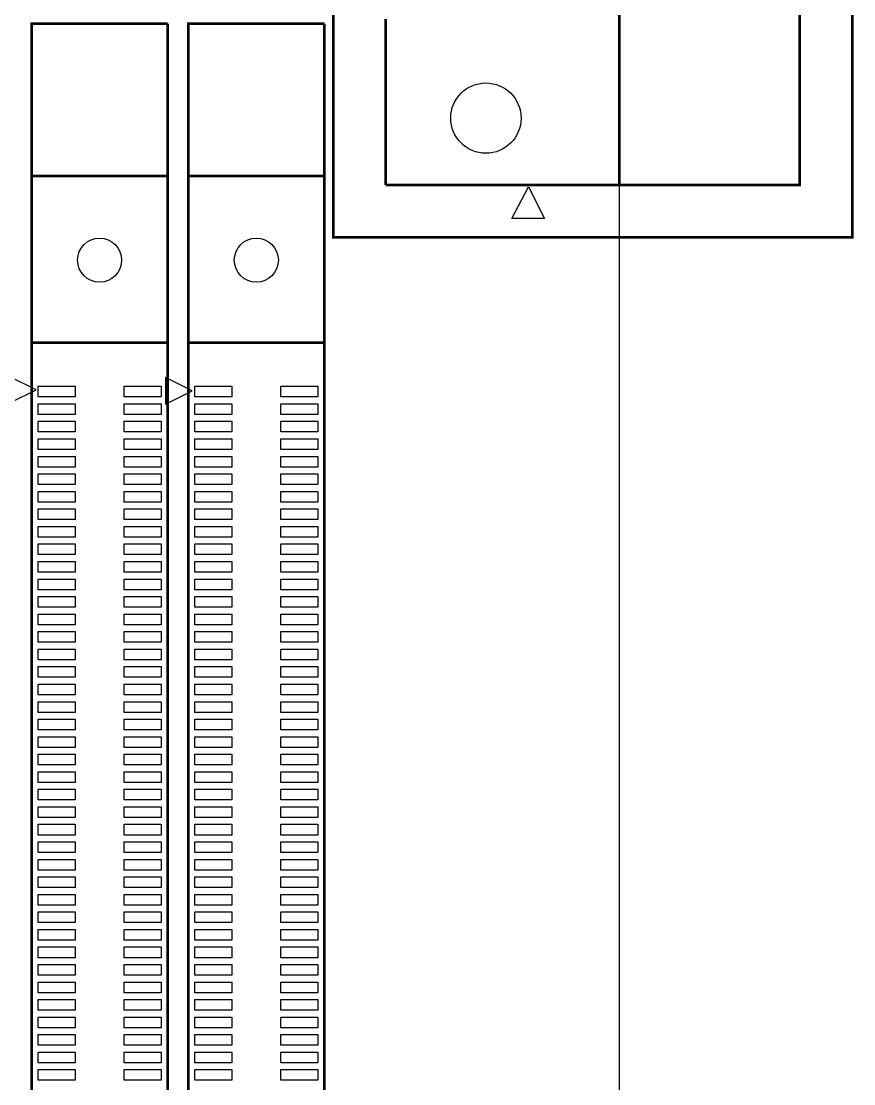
# Model space of a CAD drawing. Extents: x 0 to 344, y -1 to 330.
# Drawn here: x 296.1 to 343.6, y 108.5 to 169.1 of the extents above; entities that cross this region are included whole.
import ezdxf

# ---------------------------------------------------------------- set-up
doc = ezdxf.new("R2010")
doc.units = 0
for name, color, linetype in [('BOARD_GEOMETRY_OUTLINE', 2, 'CONTINUOUS'), ('PACKAGE_GEOMETRY_SILKSCREEN_TOP', 3, 'CONTINUOUS'), ('PIN_TOP', 4, 'CONTINUOUS')]:
    doc.layers.add(name, color=color, linetype=linetype)

msp = doc.modelspace()

# ---------------------------------------------------------------- linework, layer by layer
at = {"layer": 'BOARD_GEOMETRY_OUTLINE'}
msp.add_lwpolyline([(0, 328.200004), (0, 1.999996, 0.414214), (1.999996, 0), (328.200004, 0, 0.414214), (330.2, 1.999996), (330.2, 328.200004, 0.414214), (328.200004, 330.2), (1.999996, 330.2, 0.414214)], format="xyb", close=True, dxfattribs=at)
at = {"layer": 'PACKAGE_GEOMETRY_SILKSCREEN_TOP', "const_width": 0.1524}
msp.add_lwpolyline([(313.868054, 156.758132), (313.868054, 211.01812), (343.48801, 211.01812), (343.48801, 156.758132)], close=True, dxfattribs=at)
for points in [[(340.488016, 208.018126), (340.488016, 159.758126), (316.868048, 159.758126)], [(330.197968, 159.758126), (330.197968, 208.018126)], [(316.868048, 159.758126), (316.868048, 169.232326)], [(304.415444, 168.959784), (296.665396, 168.959784), (296.665396, 3.95986), (304.415444, 3.95986), (304.415444, 6.471158)], [(304.415444, 10.795762), (304.415444, 168.959784)], [(313.355482, 168.959784), (305.605434, 168.959784), (305.605434, 3.95986), (313.355482, 3.95986), (313.355482, 6.08965)], [(313.355482, 11.47953), (313.355482, 168.959784)], [(296.665396, 160.259776), (304.415444, 160.259776)], [(304.040286, 160.259776), (297.0403, 160.259776)], [(305.605434, 160.259776), (313.355482, 160.259776)], [(312.980324, 160.259776), (305.980338, 160.259776)], [(304.415444, 150.759922), (296.665396, 150.759922)], [(313.355482, 150.759922), (305.605434, 150.759922)]]:
    msp.add_lwpolyline(points, dxfattribs=at)
at = {"layer": 'PACKAGE_GEOMETRY_SILKSCREEN_TOP'}
for points in [[(325.016368, 159.643826), (325.930768, 157.840426), (324.051168, 157.840426)], [(296.91203, 148.05533), (295.38803, 148.81733), (295.38803, 147.29333)], [(305.820318, 148.007578), (304.296318, 148.769578), (304.296318, 147.245578)]]:
    msp.add_lwpolyline(points, close=True, dxfattribs=at)
at = {"layer": 'PIN_TOP'}
for points in [[(297.036236, 148.264626), (299.144436, 148.264626), (299.144436, 147.655026), (297.036236, 147.655026)], [(301.93615, 148.264626), (304.04435, 148.264626), (304.04435, 147.655026), (301.93615, 147.655026)], [(305.976274, 148.264626), (308.084474, 148.264626), (308.084474, 147.655026), (305.976274, 147.655026)], [(310.876188, 148.264626), (312.984388, 148.264626), (312.984388, 147.655026), (310.876188, 147.655026)], [(297.036236, 147.264628), (299.144436, 147.264628), (299.144436, 146.655028), (297.036236, 146.655028)], [(301.93615, 147.264628), (304.04435, 147.264628), (304.04435, 146.655028), (301.93615, 146.655028)], [(305.976274, 147.264628), (308.084474, 147.264628), (308.084474, 146.655028), (305.976274, 146.655028)], [(310.876188, 147.264628), (312.984388, 147.264628), (312.984388, 146.655028), (310.876188, 146.655028)], [(297.036236, 146.26463), (299.144436, 146.26463), (299.144436, 145.65503), (297.036236, 145.65503)], [(301.93615, 146.26463), (304.04435, 146.26463), (304.04435, 145.65503), (301.93615, 145.65503)], [(305.976274, 146.26463), (308.084474, 146.26463), (308.084474, 145.65503), (305.976274, 145.65503)], [(310.876188, 146.26463), (312.984388, 146.26463), (312.984388, 145.65503), (310.876188, 145.65503)], [(297.036236, 145.264632), (299.144436, 145.264632), (299.144436, 144.655032), (297.036236, 144.655032)], [(301.93615, 145.264632), (304.04435, 145.264632), (304.04435, 144.655032), (301.93615, 144.655032)], [(305.976274, 145.264632), (308.084474, 145.264632), (308.084474, 144.655032), (305.976274, 144.655032)], [(310.876188, 145.264632), (312.984388, 145.264632), (312.984388, 144.655032), (310.876188, 144.655032)], [(297.036236, 144.264634), (299.144436, 144.264634), (299.144436, 143.655034), (297.036236, 143.655034)], [(301.93615, 144.264634), (304.04435, 144.264634), (304.04435, 143.655034), (301.93615, 143.655034)], [(305.976274, 144.264634), (308.084474, 144.264634), (308.084474, 143.655034), (305.976274, 143.655034)], [(310.876188, 144.264634), (312.984388, 144.264634), (312.984388, 143.655034), (310.876188, 143.655034)], [(297.036236, 143.264636), (299.144436, 143.264636), (299.144436, 142.655036), (297.036236, 142.655036)], [(301.93615, 143.264636), (304.04435, 143.264636), (304.04435, 142.655036), (301.93615, 142.655036)], [(305.976274, 143.264636), (308.084474, 143.264636), (308.084474, 142.655036), (305.976274, 142.655036)], [(310.876188, 143.264636), (312.984388, 143.264636), (312.984388, 142.655036), (310.876188, 142.655036)], [(297.036236, 142.264638), (299.144436, 142.264638), (299.144436, 141.655038), (297.036236, 141.655038)], [(301.93615, 142.264638), (304.04435, 142.264638), (304.04435, 141.655038), (301.93615, 141.655038)], [(305.976274, 142.264638), (308.084474, 142.264638), (308.084474, 141.655038), (305.976274, 141.655038)], [(310.876188, 142.264638), (312.984388, 142.264638), (312.984388, 141.655038), (310.876188, 141.655038)], [(297.036236, 141.26464), (299.144436, 141.26464), (299.144436, 140.65504), (297.036236, 140.65504)], [(301.93615, 141.26464), (304.04435, 141.26464), (304.04435, 140.65504), (301.93615, 140.65504)], [(305.976274, 141.26464), (308.084474, 141.26464), (308.084474, 140.65504), (305.976274, 140.65504)], [(310.876188, 141.26464), (312.984388, 141.26464), (312.984388, 140.65504), (310.876188, 140.65504)], [(297.036236, 140.264642), (299.144436, 140.264642), (299.144436, 139.655042), (297.036236, 139.655042)], [(301.93615, 140.264642), (304.04435, 140.264642), (304.04435, 139.655042), (301.93615, 139.655042)], [(305.976274, 140.264642), (308.084474, 140.264642), (308.084474, 139.655042), (305.976274, 139.655042)], [(310.876188, 140.264642), (312.984388, 140.264642), (312.984388, 139.655042), (310.876188, 139.655042)], [(297.036236, 139.264644), (299.144436, 139.264644), (299.144436, 138.655044), (297.036236, 138.655044)], [(301.93615, 139.264644), (304.04435, 139.264644), (304.04435, 138.655044), (301.93615, 138.655044)], [(305.976274, 139.264644), (308.084474, 139.264644), (308.084474, 138.655044), (305.976274, 138.655044)], [(310.876188, 139.264644), (312.984388, 139.264644), (312.984388, 138.655044), (310.876188, 138.655044)], [(297.036236, 138.264646), (299.144436, 138.264646), (299.144436, 137.655046), (297.036236, 137.655046)], [(301.93615, 138.264646), (304.04435, 138.264646), (304.04435, 137.655046), (301.93615, 137.655046)], [(305.976274, 138.264646), (308.084474, 138.264646), (308.084474, 137.655046), (305.976274, 137.655046)], [(310.876188, 138.264646), (312.984388, 138.264646), (312.984388, 137.655046), (310.876188, 137.655046)], [(297.036236, 137.264648), (299.144436, 137.264648), (299.144436, 136.655048), (297.036236, 136.655048)], [(301.93615, 137.264648), (304.04435, 137.264648), (304.04435, 136.655048), (301.93615, 136.655048)], [(305.976274, 137.264648), (308.084474, 137.264648), (308.084474, 136.655048), (305.976274, 136.655048)], [(310.876188, 137.264648), (312.984388, 137.264648), (312.984388, 136.655048), (310.876188, 136.655048)], [(297.036236, 136.26465), (299.144436, 136.26465), (299.144436, 135.65505), (297.036236, 135.65505)], [(301.93615, 136.26465), (304.04435, 136.26465), (304.04435, 135.65505), (301.93615, 135.65505)], [(305.976274, 136.26465), (308.084474, 136.26465), (308.084474, 135.65505), (305.976274, 135.65505)], [(310.876188, 136.26465), (312.984388, 136.26465), (312.984388, 135.65505), (310.876188, 135.65505)], [(297.036236, 135.264652), (299.144436, 135.264652), (299.144436, 134.655052), (297.036236, 134.655052)], [(301.93615, 135.264652), (304.04435, 135.264652), (304.04435, 134.655052), (301.93615, 134.655052)], [(305.976274, 135.264652), (308.084474, 135.264652), (308.084474, 134.655052), (305.976274, 134.655052)], [(310.876188, 135.264652), (312.984388, 135.264652), (312.984388, 134.655052), (310.876188, 134.655052)], [(297.036236, 134.264654), (299.144436, 134.264654), (299.144436, 133.655054), (297.036236, 133.655054)], [(301.93615, 134.264654), (304.04435, 134.264654), (304.04435, 133.655054), (301.93615, 133.655054)], [(305.976274, 134.264654), (308.084474, 134.264654), (308.084474, 133.655054), (305.976274, 133.655054)], [(310.876188, 134.264654), (312.984388, 134.264654), (312.984388, 133.655054), (310.876188, 133.655054)], [(297.036236, 133.264656), (299.144436, 133.264656), (299.144436, 132.655056), (297.036236, 132.655056)], [(301.93615, 133.264656), (304.04435, 133.264656), (304.04435, 132.655056), (301.93615, 132.655056)], [(305.976274, 133.264656), (308.084474, 133.264656), (308.084474, 132.655056), (305.976274, 132.655056)], [(310.876188, 133.264656), (312.984388, 133.264656), (312.984388, 132.655056), (310.876188, 132.655056)], [(297.036236, 132.264658), (299.144436, 132.264658), (299.144436, 131.655058), (297.036236, 131.655058)], [(301.93615, 132.264658), (304.04435, 132.264658), (304.04435, 131.655058), (301.93615, 131.655058)], [(305.976274, 132.264658), (308.084474, 132.264658), (308.084474, 131.655058), (305.976274, 131.655058)], [(310.876188, 132.264658), (312.984388, 132.264658), (312.984388, 131.655058), (310.876188, 131.655058)], [(297.036236, 131.26466), (299.144436, 131.26466), (299.144436, 130.65506), (297.036236, 130.65506)], [(301.93615, 131.26466), (304.04435, 131.26466), (304.04435, 130.65506), (301.93615, 130.65506)], [(305.976274, 131.26466), (308.084474, 131.26466), (308.084474, 130.65506), (305.976274, 130.65506)], [(310.876188, 131.26466), (312.984388, 131.26466), (312.984388, 130.65506), (310.876188, 130.65506)], [(297.036236, 130.264662), (299.144436, 130.264662), (299.144436, 129.655062), (297.036236, 129.655062)], [(301.93615, 130.264662), (304.04435, 130.264662), (304.04435, 129.655062), (301.93615, 129.655062)], [(305.976274, 130.264662), (308.084474, 130.264662), (308.084474, 129.655062), (305.976274, 129.655062)], [(310.876188, 130.264662), (312.984388, 130.264662), (312.984388, 129.655062), (310.876188, 129.655062)], [(297.036236, 129.264664), (299.144436, 129.264664), (299.144436, 128.655064), (297.036236, 128.655064)], [(301.93615, 129.264664), (304.04435, 129.264664), (304.04435, 128.655064), (301.93615, 128.655064)], [(305.976274, 129.264664), (308.084474, 129.264664), (308.084474, 128.655064), (305.976274, 128.655064)], [(310.876188, 129.264664), (312.984388, 129.264664), (312.984388, 128.655064), (310.876188, 128.655064)], [(297.036236, 128.264666), (299.144436, 128.264666), (299.144436, 127.655066), (297.036236, 127.655066)], [(301.93615, 128.264666), (304.04435, 128.264666), (304.04435, 127.655066), (301.93615, 127.655066)], [(305.976274, 128.264666), (308.084474, 128.264666), (308.084474, 127.655066), (305.976274, 127.655066)], [(310.876188, 128.264666), (312.984388, 128.264666), (312.984388, 127.655066), (310.876188, 127.655066)], [(297.036236, 127.264668), (299.144436, 127.264668), (299.144436, 126.655068), (297.036236, 126.655068)], [(301.93615, 127.264668), (304.04435, 127.264668), (304.04435, 126.655068), (301.93615, 126.655068)], [(305.976274, 127.264668), (308.084474, 127.264668), (308.084474, 126.655068), (305.976274, 126.655068)], [(310.876188, 127.264668), (312.984388, 127.264668), (312.984388, 126.655068), (310.876188, 126.655068)], [(297.036236, 126.26467), (299.144436, 126.26467), (299.144436, 125.65507), (297.036236, 125.65507)], [(301.93615, 126.26467), (304.04435, 126.26467), (304.04435, 125.65507), (301.93615, 125.65507)], [(305.976274, 126.26467), (308.084474, 126.26467), (308.084474, 125.65507), (305.976274, 125.65507)], [(310.876188, 126.26467), (312.984388, 126.26467), (312.984388, 125.65507), (310.876188, 125.65507)], [(297.036236, 125.264672), (299.144436, 125.264672), (299.144436, 124.655072), (297.036236, 124.655072)], [(301.93615, 125.264672), (304.04435, 125.264672), (304.04435, 124.655072), (301.93615, 124.655072)], [(305.976274, 125.264672), (308.084474, 125.264672), (308.084474, 124.655072), (305.976274, 124.655072)], [(310.876188, 125.264672), (312.984388, 125.264672), (312.984388, 124.655072), (310.876188, 124.655072)], [(297.036236, 124.264674), (299.144436, 124.264674), (299.144436, 123.655074), (297.036236, 123.655074)], [(301.93615, 124.264674), (304.04435, 124.264674), (304.04435, 123.655074), (301.93615, 123.655074)], [(305.976274, 124.264674), (308.084474, 124.264674), (308.084474, 123.655074), (305.976274, 123.655074)], [(310.876188, 124.264674), (312.984388, 124.264674), (312.984388, 123.655074), (310.876188, 123.655074)], [(297.036236, 123.264676), (299.144436, 123.264676), (299.144436, 122.655076), (297.036236, 122.655076)], [(301.93615, 123.264676), (304.04435, 123.264676), (304.04435, 122.655076), (301.93615, 122.655076)], [(305.976274, 123.264676), (308.084474, 123.264676), (308.084474, 122.655076), (305.976274, 122.655076)], [(310.876188, 123.264676), (312.984388, 123.264676), (312.984388, 122.655076), (310.876188, 122.655076)], [(297.036236, 122.264678), (299.144436, 122.264678), (299.144436, 121.655078), (297.036236, 121.655078)], [(301.93615, 122.264678), (304.04435, 122.264678), (304.04435, 121.655078), (301.93615, 121.655078)], [(305.976274, 122.264678), (308.084474, 122.264678), (308.084474, 121.655078), (305.976274, 121.655078)], [(310.876188, 122.264678), (312.984388, 122.264678), (312.984388, 121.655078), (310.876188, 121.655078)], [(297.036236, 121.26468), (299.144436, 121.26468), (299.144436, 120.65508), (297.036236, 120.65508)], [(301.93615, 121.26468), (304.04435, 121.26468), (304.04435, 120.65508), (301.93615, 120.65508)], [(305.976274, 121.26468), (308.084474, 121.26468), (308.084474, 120.65508), (305.976274, 120.65508)], [(310.876188, 121.26468), (312.984388, 121.26468), (312.984388, 120.65508), (310.876188, 120.65508)], [(297.036236, 120.264682), (299.144436, 120.264682), (299.144436, 119.655082), (297.036236, 119.655082)], [(301.93615, 120.264682), (304.04435, 120.264682), (304.04435, 119.655082), (301.93615, 119.655082)], [(305.976274, 120.264682), (308.084474, 120.264682), (308.084474, 119.655082), (305.976274, 119.655082)], [(310.876188, 120.264682), (312.984388, 120.264682), (312.984388, 119.655082), (310.876188, 119.655082)], [(297.036236, 119.264684), (299.144436, 119.264684), (299.144436, 118.655084), (297.036236, 118.655084)], [(301.93615, 119.264684), (304.04435, 119.264684), (304.04435, 118.655084), (301.93615, 118.655084)], [(305.976274, 119.264684), (308.084474, 119.264684), (308.084474, 118.655084), (305.976274, 118.655084)], [(310.876188, 119.264684), (312.984388, 119.264684), (312.984388, 118.655084), (310.876188, 118.655084)], [(297.036236, 118.264686), (299.144436, 118.264686), (299.144436, 117.655086), (297.036236, 117.655086)], [(301.93615, 118.264686), (304.04435, 118.264686), (304.04435, 117.655086), (301.93615, 117.655086)], [(305.976274, 118.264686), (308.084474, 118.264686), (308.084474, 117.655086), (305.976274, 117.655086)], [(310.876188, 118.264686), (312.984388, 118.264686), (312.984388, 117.655086), (310.876188, 117.655086)], [(297.036236, 117.264688), (299.144436, 117.264688), (299.144436, 116.655088), (297.036236, 116.655088)], [(301.93615, 117.264688), (304.04435, 117.264688), (304.04435, 116.655088), (301.93615, 116.655088)], [(305.976274, 117.264688), (308.084474, 117.264688), (308.084474, 116.655088), (305.976274, 116.655088)], [(310.876188, 117.264688), (312.984388, 117.264688), (312.984388, 116.655088), (310.876188, 116.655088)], [(297.036236, 116.26469), (299.144436, 116.26469), (299.144436, 115.65509), (297.036236, 115.65509)], [(301.93615, 116.26469), (304.04435, 116.26469), (304.04435, 115.65509), (301.93615, 115.65509)], [(305.976274, 116.26469), (308.084474, 116.26469), (308.084474, 115.65509), (305.976274, 115.65509)], [(310.876188, 116.26469), (312.984388, 116.26469), (312.984388, 115.65509), (310.876188, 115.65509)], [(297.036236, 115.264692), (299.144436, 115.264692), (299.144436, 114.655092), (297.036236, 114.655092)], [(301.93615, 115.264692), (304.04435, 115.264692), (304.04435, 114.655092), (301.93615, 114.655092)], [(305.976274, 115.264692), (308.084474, 115.264692), (308.084474, 114.655092), (305.976274, 114.655092)], [(310.876188, 115.264692), (312.984388, 115.264692), (312.984388, 114.655092), (310.876188, 114.655092)], [(297.036236, 114.264694), (299.144436, 114.264694), (299.144436, 113.655094), (297.036236, 113.655094)], [(301.93615, 114.264694), (304.04435, 114.264694), (304.04435, 113.655094), (301.93615, 113.655094)], [(305.976274, 114.264694), (308.084474, 114.264694), (308.084474, 113.655094), (305.976274, 113.655094)], [(310.876188, 114.264694), (312.984388, 114.264694), (312.984388, 113.655094), (310.876188, 113.655094)], [(297.036236, 113.264696), (299.144436, 113.264696), (299.144436, 112.655096), (297.036236, 112.655096)], [(301.93615, 113.264696), (304.04435, 113.264696), (304.04435, 112.655096), (301.93615, 112.655096)], [(305.976274, 113.264696), (308.084474, 113.264696), (308.084474, 112.655096), (305.976274, 112.655096)], [(310.876188, 113.264696), (312.984388, 113.264696), (312.984388, 112.655096), (310.876188, 112.655096)], [(297.036236, 112.264698), (299.144436, 112.264698), (299.144436, 111.655098), (297.036236, 111.655098)], [(301.93615, 112.264698), (304.04435, 112.264698), (304.04435, 111.655098), (301.93615, 111.655098)], [(305.976274, 112.264698), (308.084474, 112.264698), (308.084474, 111.655098), (305.976274, 111.655098)], [(310.876188, 112.264698), (312.984388, 112.264698), (312.984388, 111.655098), (310.876188, 111.655098)], [(297.036236, 111.2647), (299.144436, 111.2647), (299.144436, 110.6551), (297.036236, 110.6551)], [(301.93615, 111.2647), (304.04435, 111.2647), (304.04435, 110.6551), (301.93615, 110.6551)], [(305.976274, 111.2647), (308.084474, 111.2647), (308.084474, 110.6551), (305.976274, 110.6551)], [(310.876188, 111.2647), (312.984388, 111.2647), (312.984388, 110.6551), (310.876188, 110.6551)], [(297.036236, 110.264702), (299.144436, 110.264702), (299.144436, 109.655102), (297.036236, 109.655102)], [(301.93615, 110.264702), (304.04435, 110.264702), (304.04435, 109.655102), (301.93615, 109.655102)], [(305.976274, 110.264702), (308.084474, 110.264702), (308.084474, 109.655102), (305.976274, 109.655102)], [(310.876188, 110.264702), (312.984388, 110.264702), (312.984388, 109.655102), (310.876188, 109.655102)], [(297.036236, 109.264704), (299.144436, 109.264704), (299.144436, 108.655104), (297.036236, 108.655104)], [(301.93615, 109.264704), (304.04435, 109.264704), (304.04435, 108.655104), (301.93615, 108.655104)], [(305.976274, 109.264704), (308.084474, 109.264704), (308.084474, 108.655104), (305.976274, 108.655104)], [(310.876188, 109.264704), (312.984388, 109.264704), (312.984388, 108.655104), (310.876188, 108.655104)]]:
    msp.add_lwpolyline(points, close=True, dxfattribs=at)
for centre, radius in [((322.577968, 163.568126), 2.0066), ((300.54042, 155.459938), 1.2573), ((309.480458, 155.459938), 1.2573)]:
    msp.add_circle(centre, radius, dxfattribs=at)

doc.saveas('drawing.dxf')
